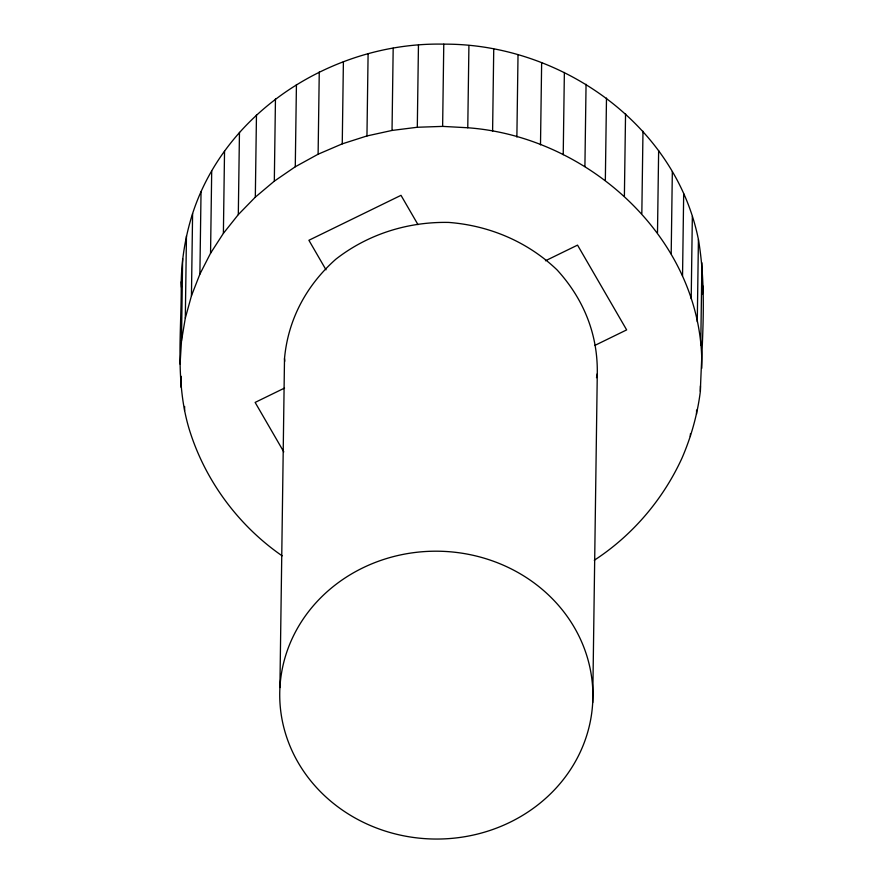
<?xml version="1.0" encoding="UTF-8"?>
<svg xmlns="http://www.w3.org/2000/svg" width="883" height="883" viewBox="0 0 883 883"><rect width="100%" height="100%" fill="white"/><g stroke="black" fill="none" stroke-linecap="round" stroke-linejoin="round"><path stroke-width="1.32" d="M282.152 555.849C239.536 526.378 206.832 482.869 190.618 433.619C174.304 384.624 181.766 332.361 181.214 281.82C181.688 258.642 185.551 235.662 192.593 213.565C226.556 109.006 336.015 41.733 443.774 44.15C559.149 43.433 675.197 123.377 698.42 239.525C706.963 289.635 702.018 340.893 700.351 391.39C697.46 414.425 691.179 436.897 681.952 458.189C663.012 499.524 632.405 535.451 594.27 560.252M180.066 364.061L181.49 340.948L182.638 258.708M181.059 387.317L181.214 376.346M181.49 340.948L185.309 318.145L186.456 235.904M184.58 410.562L184.635 406.456M185.309 318.145L191.445 295.805L192.593 213.565M191.445 295.805L199.889 274.127L201.037 191.887M199.889 274.127L210.551 253.255L211.699 171.015M210.551 253.255L223.388 233.355L224.536 151.114M223.388 233.355L238.311 214.602L239.459 132.351M238.311 214.602L255.319 197.141L256.467 114.9M255.319 197.141L274.315 181.147L275.463 98.896M279.911 687.548L284.503 358.586C288.046 319.381 306.533 285.143 335.882 259.172C368.068 234.072 408.056 221.589 448.763 222.428C489.204 225.507 527.681 241.721 557.041 269.878C583.586 298.873 597.968 334.271 597.283 373.73L592.692 702.691A156.589 143.929 0.8 0 1 351.291 815.804A156.589 143.929 0.8 0 1 364.922 566.864A156.589 143.929 0.8 0 1 592.692 702.691M274.315 181.147L295.275 166.766L296.434 84.525M295.275 166.766L318.112 154.216L319.26 71.976M318.112 154.216L342.251 143.852L343.399 61.611M342.251 143.852L366.953 135.949L368.101 53.708M366.953 135.949L392.03 130.441L393.178 48.201M392.03 130.441L417.306 127.262L418.454 45.022M417.306 127.262L442.626 126.39L443.774 44.15M701.786 368.277C704.435 241.412 590.263 136.688 467.769 127.759L468.917 45.519M492.593 131.324L493.74 49.084M516.875 137.031L518.023 54.79M540.495 144.845L541.643 62.605M563.222 154.702L564.369 72.461M584.91 166.534L586.058 84.293M605.341 180.309L606.489 98.068M624.391 195.982L625.55 113.741M641.831 213.487L642.979 131.247M657.493 232.77L658.641 150.529M671.19 253.796L672.338 171.556M682.537 276.004L683.685 193.763M691.201 298.708L692.349 216.467M690.363 436.511L690.407 433.763M697.272 321.765L698.42 239.525M696.532 414.193L696.588 410.087M700.76 345.01L701.908 262.77M700.351 391.39L700.429 385.904M702.427 294.194L702.934 286.037M596.5 377.692L597.283 373.73M284.547 388.067L255.132 402.416L283.785 451.875M545.44 260.783L577.537 245.121L626.654 329.9L594.8 345.441M442.626 126.39L467.769 127.759M417.99 224.646L401.003 195.331L308.895 240.275L326.004 269.812M284.503 358.586L284.745 361.279M181.214 281.82L181.445 287.295"/></g></svg>
